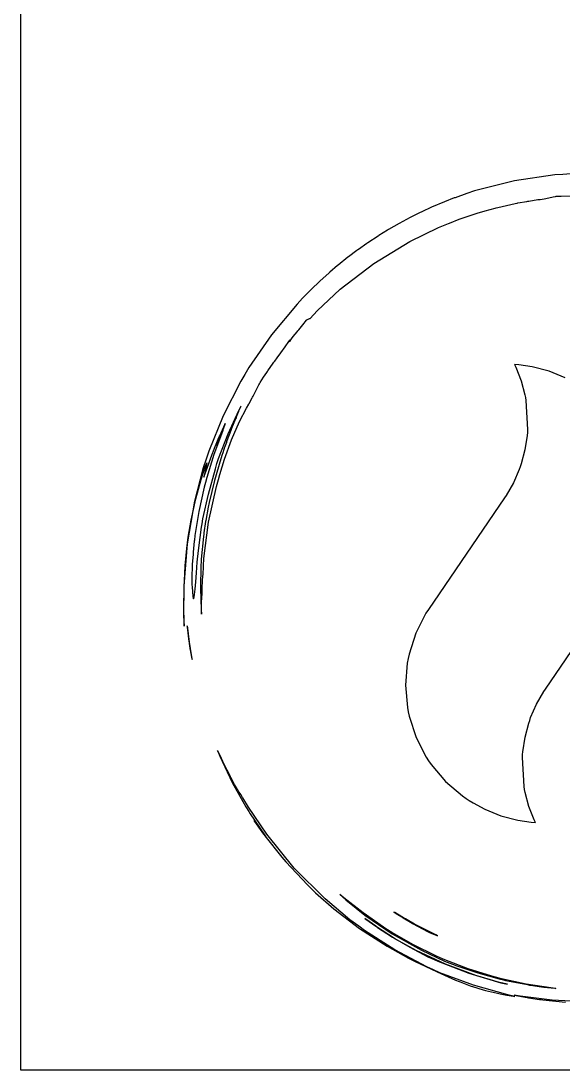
# Model space of a CAD drawing. Extents: x 0 to 822, y -1 to 576.
# Drawn here: x 0 to 149.2, y -1.4 to 287.1 of the extents above; entities that cross this region are included whole.
import ezdxf

# ---------------------------------------------------------------- set-up
doc = ezdxf.new("R2010")
doc.units = 0
doc.layers.get('0').update_dxf_attribs({"linetype": 'CONTINUOUS'})

msp = doc.modelspace()

# ---------------------------------------------------------------- linework, layer by layer
at = {"color": 7}
for p, q in [((0, -1.3712), (0, 575.522)), ((822.325, -1.3712), (0, -1.3712))]:
    msp.add_line(p, q, dxfattribs=at)
at = {"color": 0}
for p, q in [((135.826, 243.09), (124.882, 240.336)), ((146.936, 244.73), (135.826, 243.09)), ((149.163, 244.901), (146.936, 244.73)), ((151.39, 245.069), (149.163, 244.901)), ((122.739, 239.605), (119.53, 238.493)), ((124.882, 240.336), (122.739, 239.605)), ((116.105, 237.143), (113.484, 236.07)), ((116.367, 237.251), (116.105, 237.143)), ((116.63, 237.355), (116.367, 237.251)), ((119.261, 238.403), (116.63, 237.355)), ((119.53, 238.493), (119.261, 238.403)), ((131.277, 235.789), (136.069, 236.9)), ((136.069, 236.9), (136.557, 237.003)), ((136.557, 237.003), (136.802, 237.047)), ((136.802, 237.047), (139.276, 237.479)), ((139.276, 237.479), (139.525, 237.521)), ((139.525, 237.521), (139.773, 237.565)), ((139.773, 237.565), (142.294, 237.958)), ((142.294, 237.958), (142.55, 237.982)), ((142.55, 237.982), (142.918, 238.026)), ((142.918, 238.026), (144.02, 238.206)), ((144.02, 238.206), (145.342, 238.471)), ((145.342, 238.471), (146.461, 238.713)), ((146.461, 238.713), (147.107, 238.843)), ((147.107, 238.843), (147.325, 238.87)), ((147.325, 238.87), (148.655, 238.946)), ((148.655, 238.946), (155.415, 239.043)), ((109.883, 234.407), (107.353, 233.138)), ((110.144, 234.521), (109.883, 234.407)), ((113.228, 235.949), (110.144, 234.521)), ((113.484, 236.07), (113.228, 235.949)), ((121.2, 232.747), (123.939, 233.657)), ((123.939, 233.657), (124.214, 233.748)), ((124.214, 233.748), (125.849, 234.294)), ((125.849, 234.294), (127.506, 234.757)), ((127.506, 234.757), (127.781, 234.834)), ((127.781, 234.834), (130.532, 235.599)), ((130.532, 235.599), (130.806, 235.675)), ((130.806, 235.675), (131.277, 235.789)), ((104.097, 231.425), (101.171, 229.705)), ((107.104, 233.004), (104.097, 231.425)), ((107.353, 233.138), (107.104, 233.004)), ((114.954, 230.317), (117.677, 231.389)), ((117.677, 231.389), (117.949, 231.495)), ((117.949, 231.495), (120.656, 232.549)), ((120.656, 232.549), (120.926, 232.654)), ((120.926, 232.654), (121.2, 232.747)), ((98.2832, 227.93), (95.4525, 226.068)), ((98.516, 228.09), (98.2832, 227.93)), ((100.928, 229.562), (98.516, 228.09)), ((101.171, 229.705), (100.928, 229.562)), ((107.039, 226.461), (114.954, 230.317)), ((95.214, 225.918), (92.928, 224.269)), ((95.4525, 226.068), (95.214, 225.918)), ((97.0926, 220.39), (107.039, 226.461)), ((90.2049, 222.269), (89.9873, 222.092)), ((92.4719, 223.938), (90.2049, 222.269)), ((92.698, 224.106), (92.4719, 223.938)), ((92.928, 224.269), (92.698, 224.106)), ((87.1375, 219.805), (85.0071, 217.981)), ((87.3608, 219.976), (87.1375, 219.805)), ((89.9873, 222.092), (87.3608, 219.976)), ((87.9105, 213.298), (97.0926, 220.39)), ((84.799, 217.793), (82.2868, 215.565)), ((85.0071, 217.981), (84.799, 217.793)), ((82.2868, 215.565), (79.8862, 213.228)), ((77.5353, 210.852), (76.0028, 209.24)), ((77.7215, 211.06), (77.5353, 210.852)), ((79.6865, 213.034), (77.7215, 211.06)), ((79.8862, 213.228), (79.6865, 213.034)), ((81.5428, 207.407), (87.9105, 213.298)), ((76.0028, 209.24), (68.931, 200.757)), ((78.6183, 204.767), (78.8088, 205)), ((78.8088, 205), (78.8529, 205.002)), ((78.8529, 205.002), (79.1009, 205.048)), ((79.1009, 205.048), (79.4646, 205.233)), ((79.4646, 205.233), (79.5666, 205.306)), ((79.5666, 205.306), (81.5428, 207.407)), ((76.2399, 201.871), (76.4688, 202.139)), ((76.4688, 202.139), (77.585, 203.485)), ((77.585, 203.485), (78.6183, 204.767)), ((68.931, 200.757), (62.7214, 191.776)), ((73.7443, 198.93), (74.0971, 199.416)), ((73.8533, 198.839), (74.0061, 199.061)), ((74.0904, 199.263), (73.9069, 198.927)), ((74.0061, 199.061), (74.9268, 200.291)), ((74.0971, 199.416), (74.0904, 199.263)), ((74.0971, 199.416), (74.0971, 199.416)), ((74.9268, 200.291), (76.0056, 201.608)), ((76.0056, 201.608), (76.2399, 201.871)), ((71.5176, 195.857), (72.686, 197.469)), ((72.686, 197.469), (73.7443, 198.93)), ((73.9069, 198.927), (73.8533, 198.839)), ((69.6129, 193.226), (69.8391, 193.538)), ((69.8391, 193.538), (70.5185, 194.477)), ((70.5185, 194.477), (71.5176, 195.857)), ((62.7214, 191.776), (61.6218, 189.913)), ((66.8031, 189.162), (67.6684, 190.439)), ((67.6684, 190.439), (67.8229, 190.675)), ((67.8229, 190.675), (67.9813, 190.909)), ((67.9813, 190.909), (69.4588, 193.027)), ((69.4588, 193.027), (69.6129, 193.226)), ((137.093, 192.546), (135.877, 192.63)), ((135.877, 192.63), (136.226, 191.903)), ((136.226, 191.903), (137.67, 188.166)), ((140.72, 191.992), (137.093, 192.546)), ((145.368, 190.766), (140.72, 191.992)), ((149.818, 188.952), (145.368, 190.766)), ((60.5208, 188.051), (55.681, 178.521)), ((61.6218, 189.913), (60.5208, 188.051)), ((65.6512, 187.325), (65.8495, 187.67)), ((65.8495, 187.67), (66.8031, 189.162)), ((137.67, 188.166), (138.715, 184.297)), ((63.9078, 183.906), (65.4763, 187.012)), ((65.4763, 187.012), (65.6512, 187.325)), ((62.067, 180.578), (62.7683, 181.734)), ((62.7683, 181.734), (62.8495, 181.892)), ((62.8495, 181.892), (63.6626, 183.44)), ((63.6626, 183.44), (63.7438, 183.593)), ((63.7438, 183.593), (63.9078, 183.906)), ((138.715, 184.297), (138.864, 183.504)), ((138.864, 183.504), (139.012, 182.711)), ((139.012, 182.711), (139.456, 174.72)), ((57.0329, 173.58), (59.975, 179.99)), ((59.811, 179.48), (59.2586, 178.129)), ((59.866, 179.614), (59.811, 179.48)), ((59.9253, 179.746), (59.866, 179.614)), ((60.5275, 181.058), (59.9253, 179.746)), ((59.975, 179.99), (60.5882, 181.187)), ((60.1761, 176.977), (62.067, 180.578)), ((60.5882, 181.187), (60.5275, 181.058)), ((55.681, 178.521), (51.7246, 168.785)), ((56.1467, 176.152), (55.1917, 173.674)), ((55.4344, 174.686), (56.104, 176.137)), ((56.104, 176.137), (56.2391, 176.386)), ((56.2391, 176.386), (56.1467, 176.152)), ((59.0903, 177.723), (57.9575, 174.992)), ((57.967, 171.952), (60.1761, 176.977)), ((59.2032, 177.993), (59.0903, 177.723)), ((59.2586, 178.129), (59.2032, 177.993)), ((55.1889, 173.481), (53.1357, 167.837)), ((54.9797, 173.164), (53.8565, 170.583)), ((54.4132, 166.766), (57.0329, 173.58)), ((54.664, 172.397), (55.039, 173.241)), ((54.7303, 173.046), (55.4344, 174.686)), ((55.0855, 173.419), (54.9797, 173.164)), ((55.039, 173.241), (55.451, 174.167)), ((55.1917, 173.674), (55.0855, 173.419)), ((55.5886, 174.475), (55.1889, 173.481)), ((55.451, 174.167), (55.5886, 174.475)), ((57.7398, 174.436), (56.7009, 171.615)), ((57.8432, 174.716), (57.7398, 174.436)), ((57.9575, 174.992), (57.8432, 174.716)), ((139.335, 173.111), (138.723, 169.151)), ((139.396, 173.915), (139.335, 173.111)), ((139.456, 174.72), (139.396, 173.915)), ((52.8987, 168.562), (53.5905, 170.39)), ((53.5905, 170.39), (53.6607, 170.574)), ((53.6607, 170.574), (53.7379, 170.754)), ((53.7379, 170.754), (54.5028, 172.529)), ((53.745, 170.323), (53.8812, 170.632)), ((53.8565, 170.583), (53.745, 170.323)), ((53.8812, 170.632), (54.2907, 171.555)), ((54.2907, 171.555), (54.664, 172.397)), ((54.5028, 172.529), (54.5786, 172.701)), ((54.5786, 172.701), (54.7303, 173.046)), ((56.5436, 171.188), (56.0144, 169.766)), ((56.0599, 166.634), (57.967, 171.952)), ((56.5961, 171.33), (56.5436, 171.188)), ((56.7009, 171.615), (56.5961, 171.33)), ((51.7246, 168.785), (51.066, 166.82)), ((53.1357, 167.837), (51.1542, 161.539)), ((51.3362, 164.356), (52.5431, 167.66)), ((52.5431, 167.66), (52.8313, 168.38)), ((52.8313, 168.38), (52.8987, 168.562)), ((55.4013, 167.877), (54.9988, 166.718)), ((55.4468, 168.023), (55.4013, 167.877)), ((55.9153, 169.478), (55.4468, 168.023)), ((55.9622, 169.623), (55.9153, 169.478)), ((56.0144, 169.766), (55.9622, 169.623)), ((138.723, 169.151), (137.702, 165.276)), ((49.59, 161.04), (50.7284, 164.48)), ((51.066, 166.82), (50.0835, 163.919)), ((51.1598, 165.606), (50.3135, 161.612)), ((50.7284, 164.48), (51.1598, 165.606)), ((54.9988, 166.718), (53.2613, 160.763)), ((53.5065, 163.966), (53.9627, 165.365)), ((53.9627, 165.365), (54.4132, 166.766)), ((54.7673, 162.413), (56.0599, 166.634)), ((137.436, 164.514), (137.168, 163.752)), ((137.702, 165.276), (137.436, 164.514)), ((50.0835, 163.919), (47.7573, 155.005)), ((50.3135, 161.612), (50.443, 161.906)), ((50.443, 161.906), (51.3362, 164.356)), ((51.1542, 161.539), (50.7905, 160.218)), ((51.5814, 156.963), (53.5065, 163.966)), ((54.3775, 160.995), (54.7673, 162.413)), ((137.168, 163.752), (135.558, 160.084)), ((48.102, 155.685), (49.59, 161.04)), ((50.4444, 158.893), (48.9631, 152.17)), ((50.7905, 160.218), (50.4444, 158.893)), ((51.6421, 149.26), (53.818, 159.068)), ((53.2613, 160.763), (51.8047, 154.667)), ((53.818, 159.068), (54.3775, 160.995)), ((135.558, 160.084), (133.57, 156.604)), ((50.1001, 150.152), (51.5814, 156.963)), ((133.117, 155.936), (112.179, 125.272)), ((133.57, 156.604), (133.117, 155.936)), ((47.7573, 155.005), (45.7274, 143.272)), ((46.8104, 149.779), (48.102, 155.685)), ((51.5426, 153.436), (50.8621, 149.72)), ((51.8047, 154.667), (51.5426, 153.436)), ((48.9631, 152.17), (47.8786, 145.597)), ((49.8669, 148.85), (50.1001, 150.152)), ((46.0294, 145.117), (46.8104, 149.779)), ((49.2898, 145.04), (49.7085, 147.901)), ((49.7085, 147.901), (49.8669, 148.85)), ((50.3453, 139.281), (51.6421, 149.26)), ((50.7986, 149.411), (50.3671, 146.295)), ((50.8621, 149.72), (50.7986, 149.411)), ((45.8378, 143.554), (46.0294, 145.117)), ((47.7326, 144.347), (47.6899, 144.035)), ((47.8786, 145.597), (47.7326, 144.347)), ((48.8502, 141.48), (49.2898, 145.04)), ((50.2239, 145.364), (49.6316, 139.139)), ((50.322, 145.984), (50.2239, 145.364)), ((50.3671, 146.295), (50.322, 145.984)), ((45.7274, 143.272), (44.8303, 131.786)), ((45.2092, 137.277), (45.6336, 141.992)), ((45.6336, 141.992), (45.8378, 143.554)), ((47.6899, 144.035), (47.4197, 141.011)), ((48.5235, 138.227), (48.8502, 141.48)), ((47.3714, 140.43), (47.1607, 137.663)), ((47.3922, 140.72), (47.3714, 140.43)), ((47.4197, 141.011), (47.3922, 140.72)), ((49.5776, 138.52), (49.5169, 137.28)), ((49.6316, 139.139), (49.5776, 138.52)), ((50.2267, 137.269), (50.3453, 139.281)), ((44.909, 131.21), (45.2092, 137.277)), ((47.1442, 136.879), (47.0807, 134.47)), ((47.1579, 137.401), (47.1442, 136.879)), ((47.1607, 137.663), (47.1579, 137.401)), ((48.2808, 135.332), (48.5235, 138.227)), ((49.5169, 137.28), (49.397, 131.142)), ((50.1167, 135.048), (50.2087, 136.871)), ((50.2087, 136.871), (50.2267, 137.269)), ((47.0807, 134.47), (47.0613, 132.376)), ((47.9446, 130.838), (48.0963, 132.851)), ((48.0963, 132.851), (48.2808, 135.332)), ((49.9124, 131.434), (49.9717, 132.828)), ((49.9717, 132.828), (49.9953, 133.127)), ((49.9953, 133.127), (50.0158, 133.426)), ((50.0158, 133.426), (50.1167, 135.048)), ((144.344, 103.329), (165.283, 133.993)), ((44.8303, 131.786), (44.7834, 123.476)), ((44.8441, 125.605), (44.909, 131.21)), ((47.0613, 132.376), (47.0711, 132.009)), ((47.0711, 132.009), (47.0916, 131.532)), ((47.0916, 131.532), (47.1759, 130.098)), ((47.1759, 130.098), (47.3026, 128.814)), ((47.7972, 129.345), (47.9446, 130.838)), ((49.397, 131.142), (49.6231, 125.144)), ((49.8436, 129.653), (49.856, 129.899)), ((49.856, 129.899), (49.8697, 130.146)), ((49.8697, 130.146), (49.9124, 131.434)), ((47.3026, 128.814), (47.4528, 128.233)), ((47.4528, 128.233), (47.6127, 128.374)), ((47.6127, 128.374), (47.6306, 128.431)), ((47.6306, 128.431), (47.698, 128.651)), ((47.698, 128.651), (47.7972, 129.345)), ((49.7113, 126.792), (49.7156, 127.03)), ((49.7156, 127.03), (49.7265, 127.27)), ((49.7265, 127.27), (49.8436, 129.653)), ((44.8881, 121.937), (44.8441, 125.605)), ((49.6231, 125.144), (49.736, 123.971)), ((49.7307, 124.249), (49.7113, 126.792)), ((49.736, 123.971), (49.7307, 124.249)), ((111.489, 124.238), (108.715, 118.791)), ((112.179, 125.272), (111.489, 124.238)), ((44.7834, 123.476), (44.9199, 120.713)), ((44.9199, 120.713), (44.8881, 121.937)), ((45.8445, 120.401), (45.7951, 120.799)), ((45.7951, 120.799), (45.872, 120.08)), ((46.3338, 116.469), (45.8445, 120.401)), ((45.872, 120.08), (46.331, 116.266)), ((108.715, 118.791), (106.837, 112.974)), ((46.331, 116.266), (46.965, 112.284)), ((46.3832, 116.08), (46.3338, 116.469)), ((46.404, 115.886), (46.3832, 116.08)), ((46.6947, 113.957), (46.404, 115.886)), ((46.7321, 113.765), (46.6947, 113.957)), ((46.7653, 113.575), (46.7321, 113.765)), ((47.0958, 111.668), (46.7653, 113.575)), ((106.837, 112.974), (106.595, 111.755)), ((46.965, 112.284), (47.1304, 111.478)), ((47.1304, 111.478), (47.0958, 111.668)), ((106.353, 110.537), (105.875, 104.443)), ((106.595, 111.755), (106.353, 110.537)), ((105.875, 104.443), (106.365, 98.3506)), ((141.909, 99.1828), (143.891, 102.663)), ((143.891, 102.663), (144.344, 103.329)), ((106.365, 98.3506), (106.609, 97.131)), ((140.302, 95.5132), (141.909, 99.1828)), ((106.609, 97.131), (106.852, 95.9129)), ((106.852, 95.9129), (108.742, 90.0987)), ((140.038, 94.7512), (140.302, 95.5132)), ((138.755, 90.1167), (139.772, 93.9906)), ((139.772, 93.9906), (140.038, 94.7512)), ((108.742, 90.0987), (111.528, 84.6586)), ((138.148, 86.1589), (138.755, 90.1167)), ((54.2466, 86.2556), (54.1306, 86.4803)), ((54.1306, 86.4803), (54.7536, 84.927)), ((54.8901, 84.9492), (54.2466, 86.2556)), ((54.7536, 84.927), (58.1547, 77.6813)), ((55.5971, 83.4528), (54.8901, 84.9492)), ((111.528, 84.6586), (112.219, 83.6249)), ((138.029, 84.5495), (138.089, 85.3542)), ((138.478, 76.5651), (138.029, 84.5495)), ((138.089, 85.3542), (138.148, 86.1589)), ((55.7459, 83.1328), (55.5971, 83.4528)), ((55.8892, 82.8118), (55.7459, 83.1328)), ((57.555, 79.532), (55.8892, 82.8118)), ((112.219, 83.6249), (112.91, 82.5927)), ((112.91, 82.5927), (116.881, 77.9459)), ((57.7176, 79.2043), (57.555, 79.532)), ((57.8019, 79.043), (57.7176, 79.2043)), ((58.6176, 77.4665), (57.8019, 79.043)), ((116.881, 77.9459), (121.536, 73.9856)), ((58.1547, 77.6813), (61.922, 70.9595)), ((58.6962, 77.3148), (58.6176, 77.4665)), ((58.7816, 77.1687), (58.6962, 77.3148)), ((59.5919, 75.8003), (58.7816, 77.1687)), ((59.6664, 75.6737), (59.5919, 75.8003)), ((59.8166, 75.4242), (59.6664, 75.6737)), ((60.4862, 74.3521), (59.8166, 75.4242)), ((138.628, 75.7714), (138.478, 76.5651)), ((138.777, 74.979), (138.628, 75.7714)), ((61.0196, 73.575), (60.4862, 74.3521)), ((61.1036, 73.4716), (61.0196, 73.575)), ((62.6043, 70.8875), (61.1036, 73.4716)), ((121.536, 73.9856), (122.571, 73.2952)), ((122.571, 73.2952), (123.422, 72.7329)), ((122.571, 73.2952), (122.571, 73.2952)), ((123.422, 72.7329), (124.445, 72.07)), ((139.823, 71.1137), (138.777, 74.979)), ((61.922, 70.9595), (62.7285, 69.6666)), ((67.6603, 63.4531), (62.6043, 70.8875)), ((62.7285, 69.6666), (63.0975, 69.0785)), ((124.445, 72.07), (127.677, 70.3322)), ((127.677, 70.3322), (132.128, 68.5176)), ((141.268, 67.3791), (139.823, 71.1137)), ((63.0975, 69.0785), (67.0207, 63.2975)), ((64.3985, 66.9699), (64.207, 67.2553)), ((64.207, 67.2553), (64.3971, 66.9713)), ((64.3971, 66.9713), (66.3734, 64.1558)), ((66.3734, 64.1544), (64.3985, 66.9699)), ((132.128, 68.5176), (136.774, 67.291)), ((136.774, 67.291), (140.401, 66.7371)), ((140.401, 66.7371), (141.618, 66.6517)), ((141.618, 66.6517), (141.268, 67.3791)), ((66.3734, 64.1558), (66.5759, 63.8761)), ((66.5759, 63.8761), (66.3734, 64.1544)), ((66.5882, 63.8584), (66.5759, 63.875)), ((66.5759, 63.875), (66.5882, 63.8584)), ((66.7135, 63.6859), (66.5882, 63.8584)), ((66.5882, 63.8584), (66.7149, 63.6859)), ((66.7272, 63.6683), (66.7135, 63.6859)), ((66.7149, 63.6859), (66.7272, 63.6683)), ((66.7879, 63.5882), (66.73, 63.6669)), ((66.73, 63.6669), (67.1696, 63.0633)), ((67.3806, 62.8082), (66.7879, 63.5882)), ((67.0207, 63.2975), (67.4398, 62.7285)), ((67.1696, 63.0633), (71.8358, 57.132)), ((67.4398, 62.7285), (67.3806, 62.8082)), ((75.2256, 54.1708), (67.6603, 63.4531)), ((71.8358, 57.132), (72.3318, 56.5535)), ((72.3318, 56.5535), (72.3332, 56.552)), ((72.3332, 56.552), (72.3484, 56.5312)), ((72.3484, 56.5312), (72.3512, 56.5284)), ((72.3512, 56.5284), (72.9121, 55.874)), ((72.9121, 55.874), (78.8582, 49.5268)), ((83.6937, 45.7122), (75.2256, 54.1708)), ((78.8582, 49.5268), (79.4907, 48.9162)), ((79.4907, 48.9162), (81.074, 47.3576)), ((81.074, 47.3576), (86.0958, 42.9549)), ((87.8113, 46.9), (89.4676, 45.4187)), ((88.8478, 46.0181), (87.8113, 46.9)), ((90.5563, 39.9313), (83.6937, 45.7122)), ((94.2012, 41.807), (88.8478, 46.0181)), ((89.4676, 45.4187), (94.6891, 41.2531)), ((86.0958, 42.9549), (93.2258, 37.5239)), ((99.7878, 37.8947), (94.2012, 41.807)), ((94.6891, 41.2531), (102.186, 36.0976)), ((102.893, 41.9075), (102.66, 42.0645)), ((102.66, 42.0645), (102.754, 42.0014)), ((102.754, 42.0014), (103.704, 41.366)), ((105.322, 40.4467), (102.893, 41.9075)), ((103.704, 41.366), (103.801, 41.3025)), ((103.801, 41.3025), (103.899, 41.2433)), ((103.899, 41.2433), (104.891, 40.652)), ((104.891, 40.652), (104.991, 40.5913)), ((104.991, 40.5913), (105.19, 40.4731)), ((105.19, 40.4731), (107.205, 39.2726)), ((105.57, 40.3049), (105.322, 40.4467)), ((92.964, 38.1674), (90.5563, 39.9313)), ((94.5691, 36.9919), (92.964, 38.1674)), ((93.2258, 37.5239), (100.797, 32.6581)), ((94.9456, 40.1366), (94.6838, 40.3338)), ((94.6838, 40.3338), (94.947, 40.1366)), ((97.6492, 38.2143), (94.9456, 40.1366)), ((94.947, 40.1366), (97.6492, 38.2129)), ((97.9234, 38.0242), (97.6492, 38.2143)), ((97.6492, 38.2129), (97.9234, 38.0242)), ((98.1742, 37.852), (97.9234, 38.0242)), ((97.9234, 38.0242), (98.1728, 37.8506)), ((98.1728, 37.8506), (100.726, 36.1597)), ((100.725, 36.1583), (98.1742, 37.852)), ((100.941, 37.1616), (99.7878, 37.8947)), ((105.817, 40.1655), (105.57, 40.3049)), ((108.292, 38.7406), (105.817, 40.1655)), ((107.205, 39.2726), (107.408, 39.1513)), ((107.408, 39.1513), (107.816, 38.9117)), ((107.816, 38.9117), (112.066, 36.6518)), ((108.545, 38.6059), (108.292, 38.7406)), ((109.055, 38.348), (108.545, 38.6059)), ((114.166, 35.7808), (109.055, 38.348)), ((102.939, 31.6301), (94.5691, 36.9919)), ((100.985, 35.9929), (100.725, 36.1583)), ((100.726, 36.1597), (100.985, 35.9929)), ((102.1, 36.4395), (100.941, 37.1616)), ((101.012, 35.9763), (100.985, 35.9929)), ((100.985, 35.9929), (101.012, 35.9763)), ((101.275, 35.8098), (101.012, 35.9763)), ((101.012, 35.9763), (101.273, 35.8098)), ((101.273, 35.8098), (101.301, 35.7932)), ((101.301, 35.7932), (101.275, 35.8098)), ((103.135, 34.637), (101.301, 35.7932)), ((101.301, 35.7932), (102.233, 35.2006)), ((108.044, 33.0702), (102.1, 36.4395)), ((102.186, 36.0976), (110.243, 31.5488)), ((102.233, 35.2006), (107.033, 32.3825)), ((108.831, 31.473), (103.135, 34.637)), ((112.066, 36.6518), (112.498, 36.4187)), ((112.498, 36.4187), (112.605, 36.3594)), ((112.605, 36.3594), (113.388, 36.0331)), ((113.388, 36.0331), (114.446, 35.6443)), ((114.691, 35.5547), (114.166, 35.7808)), ((114.446, 35.6443), (114.691, 35.5547)), ((100.797, 32.6581), (106.706, 29.3825)), ((107.033, 32.3825), (112.028, 29.7959)), ((114.175, 30.0302), (108.044, 33.0702)), ((111.708, 26.9944), (102.939, 31.6301)), ((106.706, 29.3825), (108.726, 28.3945)), ((116.819, 27.7289), (108.831, 31.473)), ((110.243, 31.5488), (116.623, 28.5695)), ((112.028, 29.7959), (113.056, 29.3178)), ((113.056, 29.3178), (114.711, 28.5474)), ((115.427, 29.4721), (114.175, 30.0302)), ((116.684, 28.925), (115.427, 29.4721)), ((123.095, 26.4831), (116.684, 28.925)), ((108.726, 28.3945), (109.718, 27.9301)), ((109.718, 27.9301), (114.565, 25.5984)), ((113.514, 26.1813), (111.708, 26.9944)), ((115.321, 25.3724), (113.514, 26.1813)), ((114.711, 28.5474), (123.275, 25.2181)), ((116.623, 28.5695), (118.805, 27.7179)), ((125.2, 24.6283), (116.819, 27.7289)), ((118.805, 27.7179), (119.947, 27.2879)), ((119.947, 27.2879), (125.735, 25.3269)), ((129.65, 24.4147), (123.095, 26.4831)), ((114.565, 25.5984), (119.572, 23.3674)), ((124.573, 21.9274), (115.321, 25.3724)), ((119.572, 23.3674), (120.646, 22.9526)), ((123.275, 25.2181), (132.115, 22.6343)), ((131.71, 22.7362), (125.2, 24.6283)), ((125.735, 25.3269), (131.622, 23.694)), ((130.98, 24.0536), (129.65, 24.4147)), ((132.308, 23.6926), (130.98, 24.0536)), ((131.622, 23.694), (132.815, 23.428)), ((139.052, 22.2539), (132.308, 23.6926)), ((132.815, 23.428), (133.406, 23.275)), ((133.406, 23.275), (139.398, 22.1023)), ((120.646, 22.9526), (120.913, 22.8506)), ((120.913, 22.8506), (123.675, 21.8019)), ((123.675, 21.8019), (123.963, 21.7027)), ((123.963, 21.7027), (124.252, 21.6118)), ((124.252, 21.6118), (127.27, 20.6954)), ((134.047, 19.2912), (124.573, 21.9274)), ((127.27, 20.6954), (127.584, 20.603)), ((127.584, 20.603), (127.897, 20.5066)), ((127.897, 20.5066), (131.215, 19.7197)), ((133.91, 22.2346), (131.71, 22.7362)), ((132.115, 22.6343), (133.91, 22.2346)), ((145.889, 21.2356), (139.052, 22.2539)), ((139.398, 22.1023), (139.999, 21.9893)), ((139.999, 21.9893), (140.299, 21.937)), ((140.299, 21.937), (143.324, 21.5305)), ((143.324, 21.5305), (143.627, 21.4878)), ((143.627, 21.4878), (143.929, 21.4492)), ((143.929, 21.4492), (146.959, 21.1005)), ((147.265, 21.0826), (145.889, 21.2356)), ((146.959, 21.1005), (147.265, 21.0826)), ((131.215, 19.7197), (131.564, 19.6467)), ((131.564, 19.6467), (131.913, 19.5764)), ((131.913, 19.5764), (133.704, 19.2209)), ((133.704, 19.2209), (135.576, 18.926)), ((135.965, 18.886), (134.047, 19.2912)), ((135.576, 18.926), (135.965, 18.886)), ((137.443, 18.9315), (135.72, 19.2429)), ((135.72, 19.2429), (139.379, 18.5484)), ((146.192, 17.8373), (137.443, 18.9315)), ((139.379, 18.5484), (139.683, 18.4905)), ((139.683, 18.4905), (142.758, 18.0523)), ((142.758, 18.0523), (143.065, 18.0054)), ((143.065, 18.0054), (143.678, 17.9076)), ((143.678, 17.9076), (149.86, 17.293)), ((155.073, 17.3881), (146.192, 17.8373))]:
    msp.add_line(p, q, dxfattribs=at)

doc.saveas('drawing.dxf')
